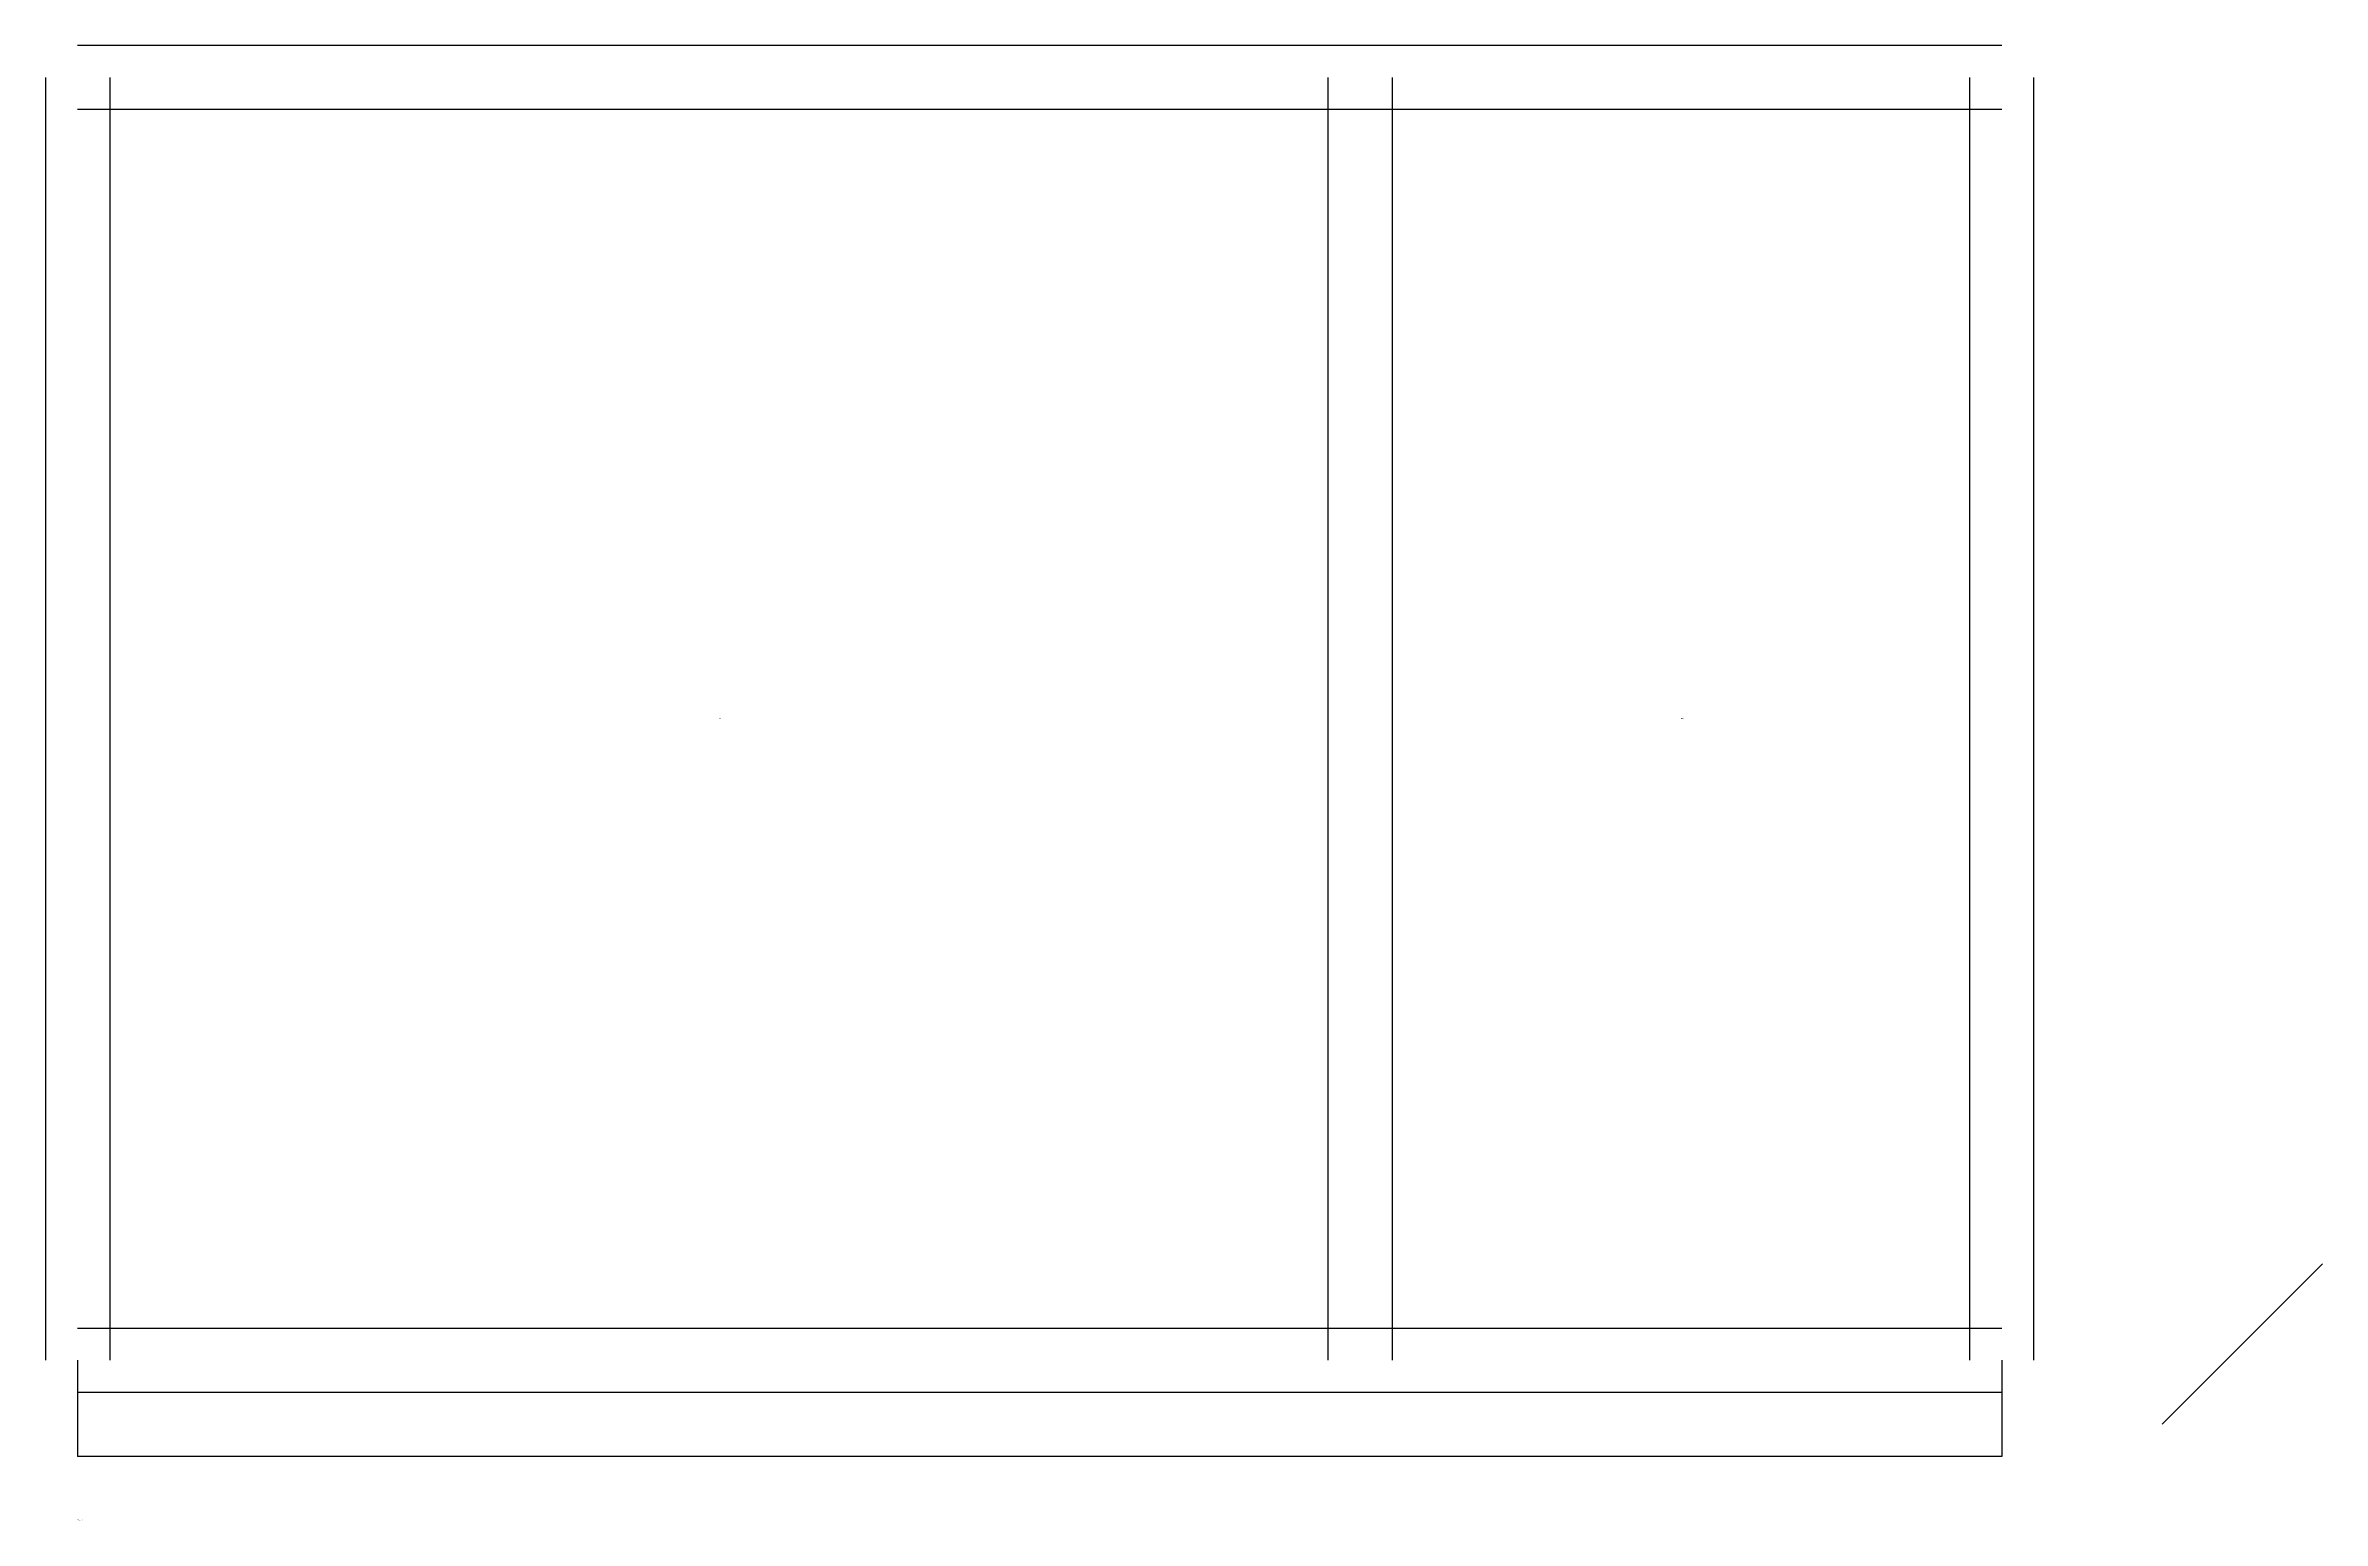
# Model space of a CAD drawing. Header units: metres. Extents: x -100 to 7000, y -500 to 4100.
import ezdxf

# ---------------------------------------------------------------- set-up
doc = ezdxf.new("R2010")
doc.units = ezdxf.units.M
for name, color, linetype in [('DIM', 7, 'Continuous'), ('GARBAGE', 7, 'Continuous'), ('NOTE', 7, 'Continuous'), ('WALL', 7, 'Continuous')]:
    doc.layers.add(name, color=color, linetype=linetype)
doc.styles.add('OpenSansCondensed-Light', font='OpenSansCondensed-Light.ttf')
doc.dimstyles.new('EZDXF', dxfattribs={"dimtxt": 0.25, "dimasz": 0.175, "dimexe": 0.375, "dimexo": 0.125, "dimgap": 0.1, "dimtad": 1, "dimlfac": 100, "dimzin": 12, "dimdsep": 46, "dimtxsty": 'OpenSansCondensed-Light', "dimblk": 'ARCHTICK', "dimcen": 2.5, "dimazin": 3, "dimtfac": 0.5, "dimtmove": 2, "dimatfit": 3})

# ---------------------------------------------------------------- blocks, each defined once
blk = doc.blocks.new('_ARCHTICK')
at = {"color": 0, "linetype": 'BYBLOCK', "const_width": 0.15}
blk.add_lwpolyline([(-0.5, -0.5), (0.5, 0.5)], dxfattribs=at)

msp = doc.modelspace()

# ---------------------------------------------------------------- linework, layer by layer
at = {"layer": 'GARBAGE'}
msp.add_line((6500, -200), (7000, 300), dxfattribs=at)
at = {"layer": 'WALL'}
for p, q in [((6000, 4100), (0, 4100)), ((-100, 4000), (-100, 0)), ((100, 4000), (100, 0)), ((3900, 1500), (3900, 4000)), ((4100, 1500), (4100, 4000)), ((5900, 0), (5900, 4000)), ((6100, 0), (6100, 4000)), ((6000, 3900), (0, 3900)), ((3900, 0), (3900, 1500)), ((4100, 0), (4100, 1500)), ((0, 100), (6000, 100)), ((0, -100), (6000, -100))]:
    msp.add_line(p, q, dxfattribs=at)

# ---------------------------------------------------------------- texts
at = {"layer": 'NOTE'}
for s, p in [('客厅', (2000, 2000)), ('卧室', (5000, 2000)), ('层高2800', (0, -500))]:
    msp.add_text(s, height=2.5, dxfattribs=at).set_placement(p)

# ---------------------------------------------------------------- dimensions: what is measured, and where the dimension line sits
at = {"layer": 'DIM'}
msp.add_linear_dim(base=(0, -300), p1=(0, 0), p2=(6000, 0), dimstyle='EZDXF', dxfattribs=at).render()

doc.saveas('drawing.dxf')
